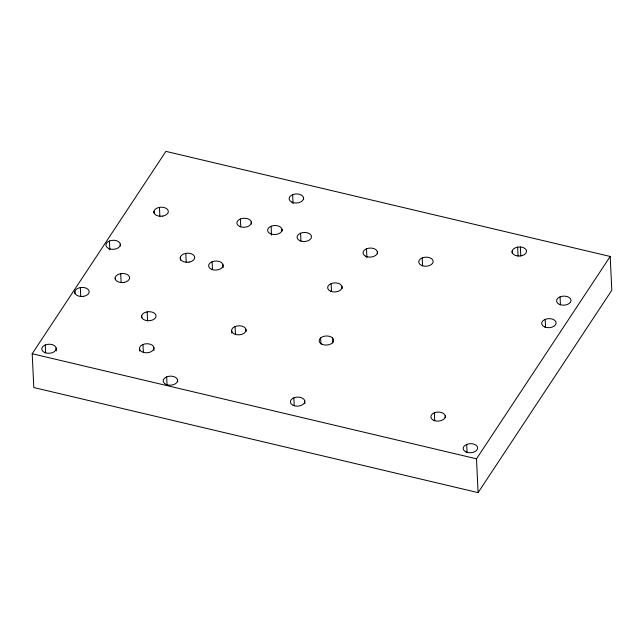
<?xml version="1.0" encoding="UTF-8"?>
<svg xmlns="http://www.w3.org/2000/svg" width="644" height="644" viewBox="0 0 644 644"><rect width="100%" height="100%" fill="white"/><g stroke="black" fill="none" stroke-linecap="round" stroke-linejoin="round"><path stroke-width="0.97" d="M32.2 353.733L165.902 151.38L610.206 256.465L611.8 290.267L478.098 492.62L33.794 387.535L32.2 353.733L476.504 458.818L610.206 256.465M517.647 247.135L520.36 246.982A7.237 4.532 -2.7 0 1 525.496 253.672A7.237 4.532 -2.7 0 1 513.461 254.34A7.237 4.532 -2.7 0 1 517.647 247.135L518.074 256.079M231.647 331.113L232.613 332.819L234.416 334.035A7.237 4.532 -2.7 0 0 245.501 331.853A7.237 4.532 -2.7 0 0 239.753 325.784A7.237 4.532 -2.7 0 0 231.647 331.113L231.743 333.101M139.531 349.064L140.497 350.771L142.3 351.986A7.237 4.532 -2.7 0 0 153.385 349.805A7.237 4.532 -2.7 0 0 147.637 343.735A7.237 4.532 -2.7 0 0 139.531 349.064L139.627 351.052M560.055 296.876L560.433 304.829M545.178 319.384L545.557 327.337M520.36 246.982L520.779 255.926M512.149 251.047L512.246 253.036M476.504 458.818L478.098 492.62M466.691 444.424L467.069 452.378M445.246 415.807L445.342 417.795M434.362 412.82L434.732 420.774M422.231 257.914L422.601 265.867M377.384 251.788L377.473 253.776M366.492 248.801L366.919 257.745M342.028 286.62L342.125 288.609M331.145 283.634L331.515 291.587M332.578 338.011L332.819 342.978M320.64 337.923L320.921 343.888M303.533 197.676L303.622 199.664M300.563 233.209L300.941 241.162M304.741 400.826L304.878 403.804M292.642 194.689L293.068 203.633M293.849 397.839L294.228 405.792M282 229.224L282.088 231.212M271.108 226.237L271.535 235.189M251.273 221.955L251.369 223.943M245.984 329.511L246.08 331.499M240.389 218.976L240.767 226.921M235.1 326.524L235.471 334.478M223.001 264.756L223.138 267.735M212.109 261.77L212.488 269.723M185.81 253.366L186.229 262.309M180.312 257.278L180.449 260.265M177.551 379.871L177.647 381.86M159.454 207.368L159.873 216.312M166.667 376.885L167.038 384.838M153.956 211.28L154.045 213.269M153.868 347.462L154.013 350.441M147.162 311.857L147.581 320.801M141.664 315.769L141.761 317.758M142.984 344.476L143.354 352.429M120.299 243.996L120.396 245.984M120.718 273.652L121.144 282.603M115.22 277.572L115.316 279.56M109.416 241.017L109.842 249.961M80.323 287.578L80.742 296.53M74.825 291.499L74.921 293.487M56.157 347.953L56.294 350.932M45.265 344.967L45.644 352.92M162.771 216.102L160.058 216.255A7.237 4.532 -2.7 0 1 154.922 209.566A7.237 4.532 -2.7 0 1 166.957 208.898A7.237 4.532 -2.7 0 1 162.771 216.102M189.127 262.1L186.414 262.253A7.237 4.532 -2.7 0 1 181.278 255.563A7.237 4.532 -2.7 0 1 193.313 254.895A7.237 4.532 -2.7 0 1 189.127 262.1M124.034 282.394L121.33 282.547A7.237 4.532 -2.7 0 1 116.186 275.857A7.237 4.532 -2.7 0 1 128.22 275.189A7.237 4.532 -2.7 0 1 124.034 282.394M83.64 296.321L80.927 296.473A7.237 4.532 -2.7 0 1 75.791 289.784A7.237 4.532 -2.7 0 1 87.826 289.116A7.237 4.532 -2.7 0 1 83.64 296.321M150.479 320.591L147.774 320.744A7.237 4.532 -2.7 0 1 142.63 314.055A7.237 4.532 -2.7 0 1 154.665 313.387A7.237 4.532 -2.7 0 1 150.479 320.591M559.37 304.387L557.567 303.171L556.601 301.456A7.237 4.532 -2.7 0 1 564.716 296.135A7.237 4.532 -2.7 0 1 570.455 302.205A7.237 4.532 -2.7 0 1 559.37 304.387M544.502 326.894L542.691 325.679L541.725 323.972A7.237 4.532 -2.7 0 1 549.839 318.643A7.237 4.532 -2.7 0 1 555.579 324.713A7.237 4.532 -2.7 0 1 544.502 326.894M421.546 265.425L419.743 264.209L418.777 262.494A7.237 4.532 -2.7 0 1 426.883 257.173A7.237 4.532 -2.7 0 1 432.631 263.243A7.237 4.532 -2.7 0 1 421.546 265.425M291.965 202.2L290.162 200.984A7.237 4.532 -2.7 0 1 295.338 194.013A7.237 4.532 -2.7 0 1 303.356 199.423A7.237 4.532 -2.7 0 1 291.965 202.2M365.816 256.312L364.013 255.096L363.039 253.382A7.237 4.532 -2.7 0 1 371.153 248.061A7.237 4.532 -2.7 0 1 376.893 254.13A7.237 4.532 -2.7 0 1 365.816 256.312M299.879 240.719L298.075 239.504L297.109 237.789A7.237 4.532 -2.7 0 1 305.224 232.468A7.237 4.532 -2.7 0 1 310.963 238.53A7.237 4.532 -2.7 0 1 299.879 240.719M270.432 233.748L268.629 232.532L267.663 230.826A7.237 4.532 -2.7 0 1 275.769 225.497A7.237 4.532 -2.7 0 1 281.509 231.566A7.237 4.532 -2.7 0 1 270.432 233.748M239.705 226.487L237.902 225.271L236.936 223.557A7.237 4.532 -2.7 0 1 245.042 218.236A7.237 4.532 -2.7 0 1 250.79 224.297A7.237 4.532 -2.7 0 1 239.705 226.487M330.461 291.152L328.657 289.929L327.691 288.222A7.237 4.532 -2.7 0 1 335.798 282.893A7.237 4.532 -2.7 0 1 341.545 288.963A7.237 4.532 -2.7 0 1 330.461 291.152M211.433 269.281L209.622 268.065L208.656 266.358A7.237 4.532 -2.7 0 1 216.77 261.029A7.237 4.532 -2.7 0 1 222.51 267.099A7.237 4.532 -2.7 0 1 211.433 269.281M321.976 344.25L320.173 343.027A7.237 4.532 -2.7 0 1 325.357 336.055A7.237 4.532 -2.7 0 1 333.375 341.465A7.237 4.532 -2.7 0 1 321.976 344.25M433.678 420.331L431.874 419.115L430.908 417.401A7.237 4.532 -2.7 0 1 439.015 412.079A7.237 4.532 -2.7 0 1 444.763 418.149A7.237 4.532 -2.7 0 1 433.678 420.331M466.014 451.943L464.203 450.719L463.237 449.013A7.237 4.532 -2.7 0 1 471.352 443.684A7.237 4.532 -2.7 0 1 477.091 449.754A7.237 4.532 -2.7 0 1 466.014 451.935M108.731 248.528L106.928 247.312L105.962 245.597A7.237 4.532 -2.7 0 1 114.077 240.276A7.237 4.532 -2.7 0 1 119.816 246.338A7.237 4.532 -2.7 0 1 108.731 248.528M293.173 405.35L291.362 404.134L290.396 402.42A7.237 4.532 -2.7 0 1 298.51 397.098A7.237 4.532 -2.7 0 1 304.25 403.168A7.237 4.532 -2.7 0 1 293.173 405.35M165.983 384.396L164.18 383.18L163.214 381.473A7.237 4.532 -2.7 0 1 171.32 376.144A7.237 4.532 -2.7 0 1 177.068 382.214A7.237 4.532 -2.7 0 1 165.983 384.396M44.589 352.477L42.786 351.262L41.82 349.547A7.237 4.532 -2.7 0 1 49.926 344.226A7.237 4.532 -2.7 0 1 55.666 350.296A7.237 4.532 -2.7 0 1 44.589 352.477"/></g></svg>
